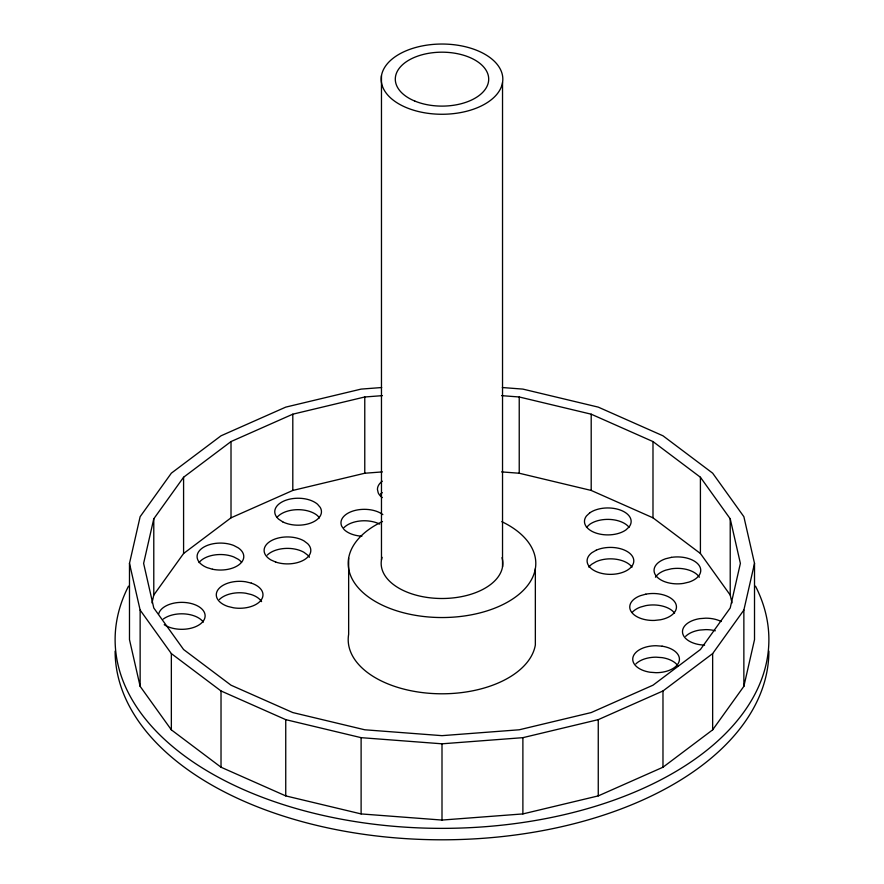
<?xml version="1.0" encoding="UTF-8"?>
<svg xmlns="http://www.w3.org/2000/svg" width="884" height="884" viewBox="0 0 884 884"><rect width="100%" height="100%" fill="white"/><g stroke="black" fill="none" stroke-linecap="round" stroke-linejoin="round"><path stroke-width="1.33" d="M502.322 387.535L522.886 389.104L598.258 407.126L662.978 435.801L712.648 473.161L743.864 516.687L754.516 563.384L754.516 639.64L743.864 686.338L712.648 729.852L662.978 767.224L598.258 795.898L522.886 813.921L442 820.065L361.114 813.921L285.742 795.898L221.022 767.224L171.352 729.852L140.136 686.338L129.484 639.64L129.484 563.384L140.136 516.687L171.352 473.161L221.022 435.801L285.742 407.126L361.114 389.104L381.678 387.535M382.385 395.645L364.772 396.982L292.803 414.187L231.011 441.569L183.585 477.249L153.783 518.798L143.617 563.384L153.783 607.971L183.585 649.519L231.011 685.199L292.803 712.57L364.772 729.786L442 735.654L519.228 729.786L591.197 712.57L652.989 685.199L700.415 649.519L730.217 607.971L740.383 563.384L730.217 518.798L700.415 477.249L652.989 441.569L591.197 414.187L519.228 396.982L501.615 395.645M151.982 602.921L153.783 595.054L153.783 518.798M743.864 686.338L743.864 610.082L754.516 563.384M153.783 595.054L183.585 553.506L231.011 517.825L292.803 490.443L364.772 473.238L382.385 471.901M129.484 563.384L140.136 610.082L171.352 653.596L221.022 690.968L285.742 719.642L361.114 737.665L442 743.809L522.886 737.665L598.258 719.642L662.978 690.968L712.648 653.596L743.864 610.082M586.479 527.383L589.661 524.378A23.349 13.481 0 0 1 629.01 527.218M501.615 471.901L519.228 473.238L591.197 490.443L652.989 517.825L700.415 553.506L730.217 595.054L732.018 602.921M319.456 517.936L317.522 515.659A23.349 13.481 0 0 0 277.167 517.195M730.217 518.798L730.217 595.054M712.648 653.596L712.648 729.852M700.415 477.249L700.415 553.506M662.978 690.968L662.978 767.224M652.989 441.569L652.989 517.825M598.258 719.642L598.258 795.898M591.197 414.187L591.197 490.443M535.35 568.699L535.35 644.955A93.792 54.156 0 0 1 432.795 693.531A93.792 54.156 0 0 1 348.65 634.325L348.65 558.069M522.886 737.665L522.886 813.921M519.228 396.982L519.228 473.238M502.532 82.599A60.83 35.117 0 0 1 406.563 107.693A60.83 35.117 0 0 1 416.905 47.161A60.83 35.117 0 0 1 502.532 82.599L502.532 566.832M442 743.809L442 820.065M381.468 75.704L381.468 559.937M364.772 396.982L364.772 473.238M361.114 737.665L361.114 813.921M292.803 414.187L292.803 490.443M285.742 719.642L285.742 795.898M231.011 441.569L231.011 517.825M221.022 690.968L221.022 767.224M183.585 477.249L183.585 553.506M171.352 653.596L171.352 729.852M140.136 610.082L140.136 686.338M501.803 521.659A93.792 54.156 0 0 1 510.278 600.512A93.792 54.156 0 0 1 373.446 600.346A93.792 54.156 0 0 1 382.507 521.516M768.881 651.077A326.881 188.723 0 0 1 442 839.8A326.881 188.723 0 0 1 115.119 651.077M755.5 586.191A326.881 188.723 0 0 1 442 828.363A326.881 188.723 0 0 1 128.5 586.191M163.253 619.076A23.349 13.481 0 0 1 203.342 622.126M685.608 636.358A23.349 13.481 0 0 1 699.785 630.071L705.83 629.618A23.349 13.481 0 0 1 715.333 630.778M655.453 577.219A23.349 13.481 0 0 1 665.718 570.158L671.354 568.81A23.349 13.481 0 0 1 699.343 577.219M380.562 494.101A23.349 13.481 0 0 1 382.264 492.631M219.42 599.485A23.349 13.481 0 0 1 245.686 593.208L251.31 594.556A23.349 13.481 0 0 1 261.587 601.617M635.861 663.917A23.349 13.481 0 0 1 656.083 657.177L662.127 657.63A23.349 13.481 0 0 1 678.028 666.05M632.259 612.336A23.349 13.481 0 0 1 640.314 607.142L645.806 605.617A23.349 13.481 0 0 1 674.569 613.109M588.877 567.163A23.349 13.481 0 0 1 591.926 564.114L596.236 561.627A23.349 13.481 0 0 1 632.027 567.163M344.097 527.505A23.349 13.481 0 0 1 379.722 524.113M267.244 555.119A23.349 13.481 0 0 1 303.974 552.323L307.676 555.119A23.349 13.481 0 0 1 309.4 557.251M199.044 562.6A23.349 13.481 0 0 1 233.796 556.953L238.293 559.318A23.349 13.481 0 0 1 241.575 562.29M158.623 614.082A23.349 13.481 0 0 1 190.237 603.275A23.349 13.481 0 0 1 200.9 623.574A23.349 13.481 0 0 1 164.214 624.723M502.013 557.66A60.83 35.117 0 0 1 441.713 598.501A60.83 35.117 0 0 1 382.076 557.34M704.614 645.121A23.349 13.481 0 0 1 682.614 633.066A23.349 13.481 0 0 1 699.785 618.634L705.83 618.17A23.349 13.481 0 0 1 721.234 621.518M382.264 497.604A23.349 13.481 0 0 1 378.23 492.885L377.435 489.393A23.349 13.481 0 0 1 382.264 481.194M361.887 536.212A23.349 13.481 0 0 1 344.097 529.549L341.765 526.3A23.349 13.481 0 0 1 353.998 510.72A23.349 13.481 0 0 1 382.849 514.598M589.661 512.941L586.479 515.947A23.349 13.481 0 0 0 595.606 532.919A23.349 13.481 0 0 0 625.949 529.903L629.132 526.908A23.349 13.481 0 0 0 620.004 509.935A23.349 13.481 0 0 0 589.661 512.941M596.236 550.191L591.926 552.677A23.349 13.481 0 0 0 605.396 574.048A23.349 13.481 0 0 0 633.242 557.97A23.349 13.481 0 0 0 596.236 550.191M645.806 594.17L640.314 595.706A23.349 13.481 0 0 0 630.922 611.187A23.349 13.481 0 0 0 654.403 620.435L660.392 619.783A23.349 13.481 0 0 0 675.288 602.766A23.349 13.481 0 0 0 645.806 594.17M671.354 557.373L665.718 558.721A23.349 13.481 0 0 0 655.829 575.55A23.349 13.481 0 0 0 683.442 583.407L689.067 582.07A23.349 13.481 0 0 0 698.968 565.23A23.349 13.481 0 0 0 671.354 557.373M662.127 646.193L656.083 645.729A23.349 13.481 0 0 0 632.933 657.453A23.349 13.481 0 0 0 650.049 672.238L656.083 672.691A23.349 13.481 0 0 0 679.232 660.978A23.349 13.481 0 0 0 662.127 646.193M251.31 583.12L245.686 581.771A23.349 13.481 0 0 0 218.072 589.628A23.349 13.481 0 0 0 227.962 606.468L233.597 607.816A23.349 13.481 0 0 0 261.211 599.949A23.349 13.481 0 0 0 251.31 583.12M212.48 569.241L207.066 567.616A23.349 13.481 0 0 1 201.287 548.853A23.349 13.481 0 0 1 233.796 545.505L238.293 547.881A23.349 13.481 0 0 1 239.575 564.279A23.349 13.481 0 0 1 212.48 569.241M275.786 562.091L270.946 559.948A23.349 13.481 0 0 1 270.946 540.886A23.349 13.481 0 0 1 303.974 540.886L307.676 543.671A23.349 13.481 0 0 1 303.974 559.948A23.349 13.481 0 0 1 275.786 562.091M282.714 521.847L278.692 519.206A23.349 13.481 0 0 1 285.134 500.51A23.349 13.481 0 0 1 317.522 504.223L320.218 507.383A23.349 13.481 0 0 1 311.08 522.919A23.349 13.481 0 0 1 282.714 521.847M414.795 101.063A46.697 26.962 0 0 0 488.476 81.792A46.697 26.962 0 0 0 422.729 54.587A46.697 26.962 0 0 0 414.795 101.063"/></g></svg>
